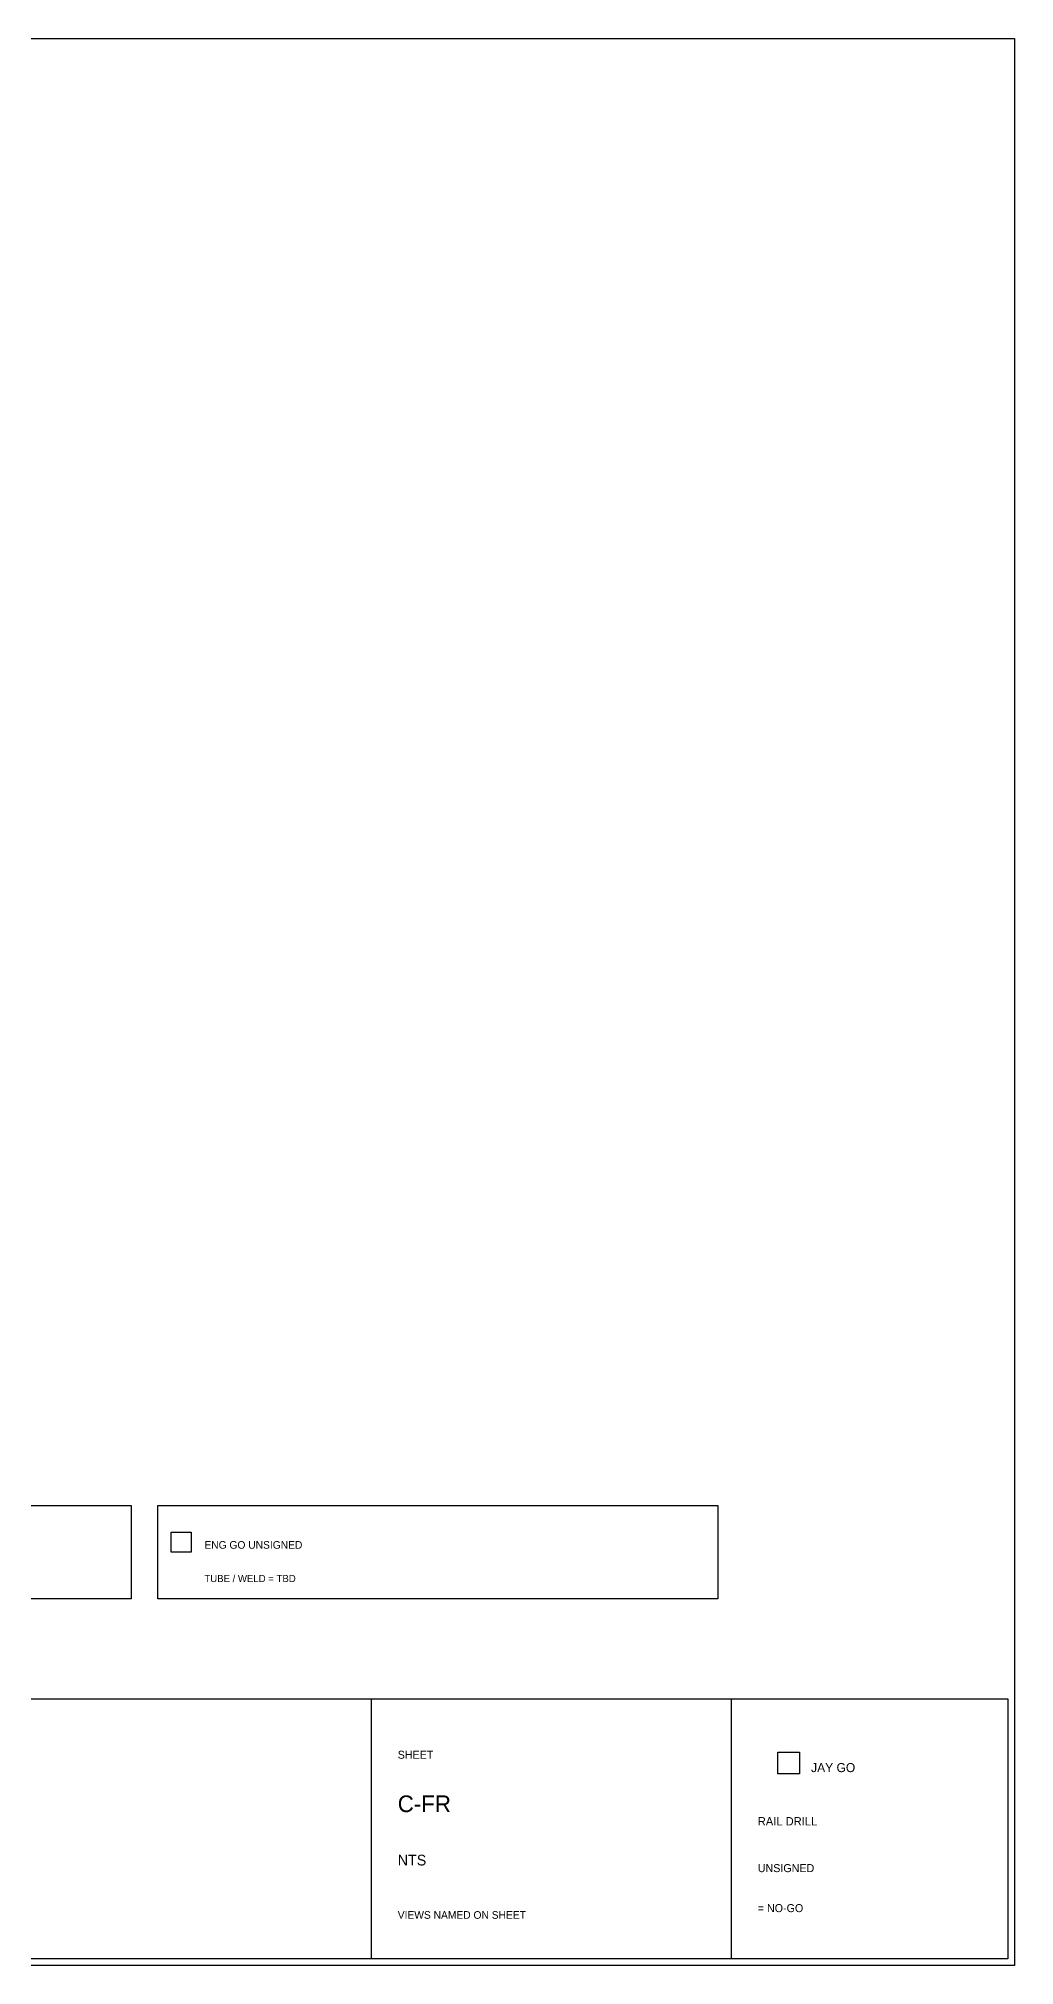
# Model space of a CAD drawing. Header units: millimetres. Extents: x 8 to 833, y 8 to 618.
# Drawn here: x 540 to 833, y 8 to 586 of the extents above; entities that cross this region are included whole.
import ezdxf

# ---------------------------------------------------------------- set-up
doc = ezdxf.new("R2010")
doc.units = ezdxf.units.MM

msp = doc.modelspace()

# ---------------------------------------------------------------- linework, layer by layer
at = {"layer": 'AS-DRAWN'}
for p, q in [((8, 586), (833, 586)), ((833, 586), (833, 8)), ((400, 146), (568, 146)), ((568, 146), (568, 118)), ((576, 146), (744, 146)), ((576, 118), (576, 146)), ((744, 146), (744, 118)), ((580, 138), (586, 138)), ((580, 132), (580, 138)), ((586, 138), (586, 132)), ((586, 132), (580, 132)), ((568, 118), (400, 118)), ((744, 118), (576, 118)), ((10, 88), (831, 88)), ((640, 88), (640, 10)), ((748, 88), (748, 10)), ((831, 88), (831, 10)), ((762, 72), (768.5, 72)), ((762, 65.5), (762, 72)), ((768.5, 72), (768.5, 65.5)), ((768.5, 65.5), (762, 65.5)), ((833, 8), (8, 8)), ((831, 10), (10, 10))]:
    msp.add_line(p, q, dxfattribs=at)

# ---------------------------------------------------------------- texts
at = {"layer": 'ANNOTATION'}
for s, height, p in [('ENG GO UNSIGNED', 2.3, (590, 133)), ('TUBE / WELD = TBD', 2.15, (590, 123)), ('SHEET', 2.4, (648, 70)), ('JAY GO', 2.7, (772, 66)), ('C-FR', 5, (648, 54)), ('RAIL DRILL', 2.5, (756, 50)), ('NTS', 3.2, (648, 38)), ('UNSIGNED', 2.4, (756, 36)), ('VIEWS NAMED ON SHEET', 2.3, (648, 22)), ('= NO-GO', 2.4, (756, 24))]:
    msp.add_text(s, height=height, dxfattribs=at).set_placement(p)

doc.saveas('drawing.dxf')
